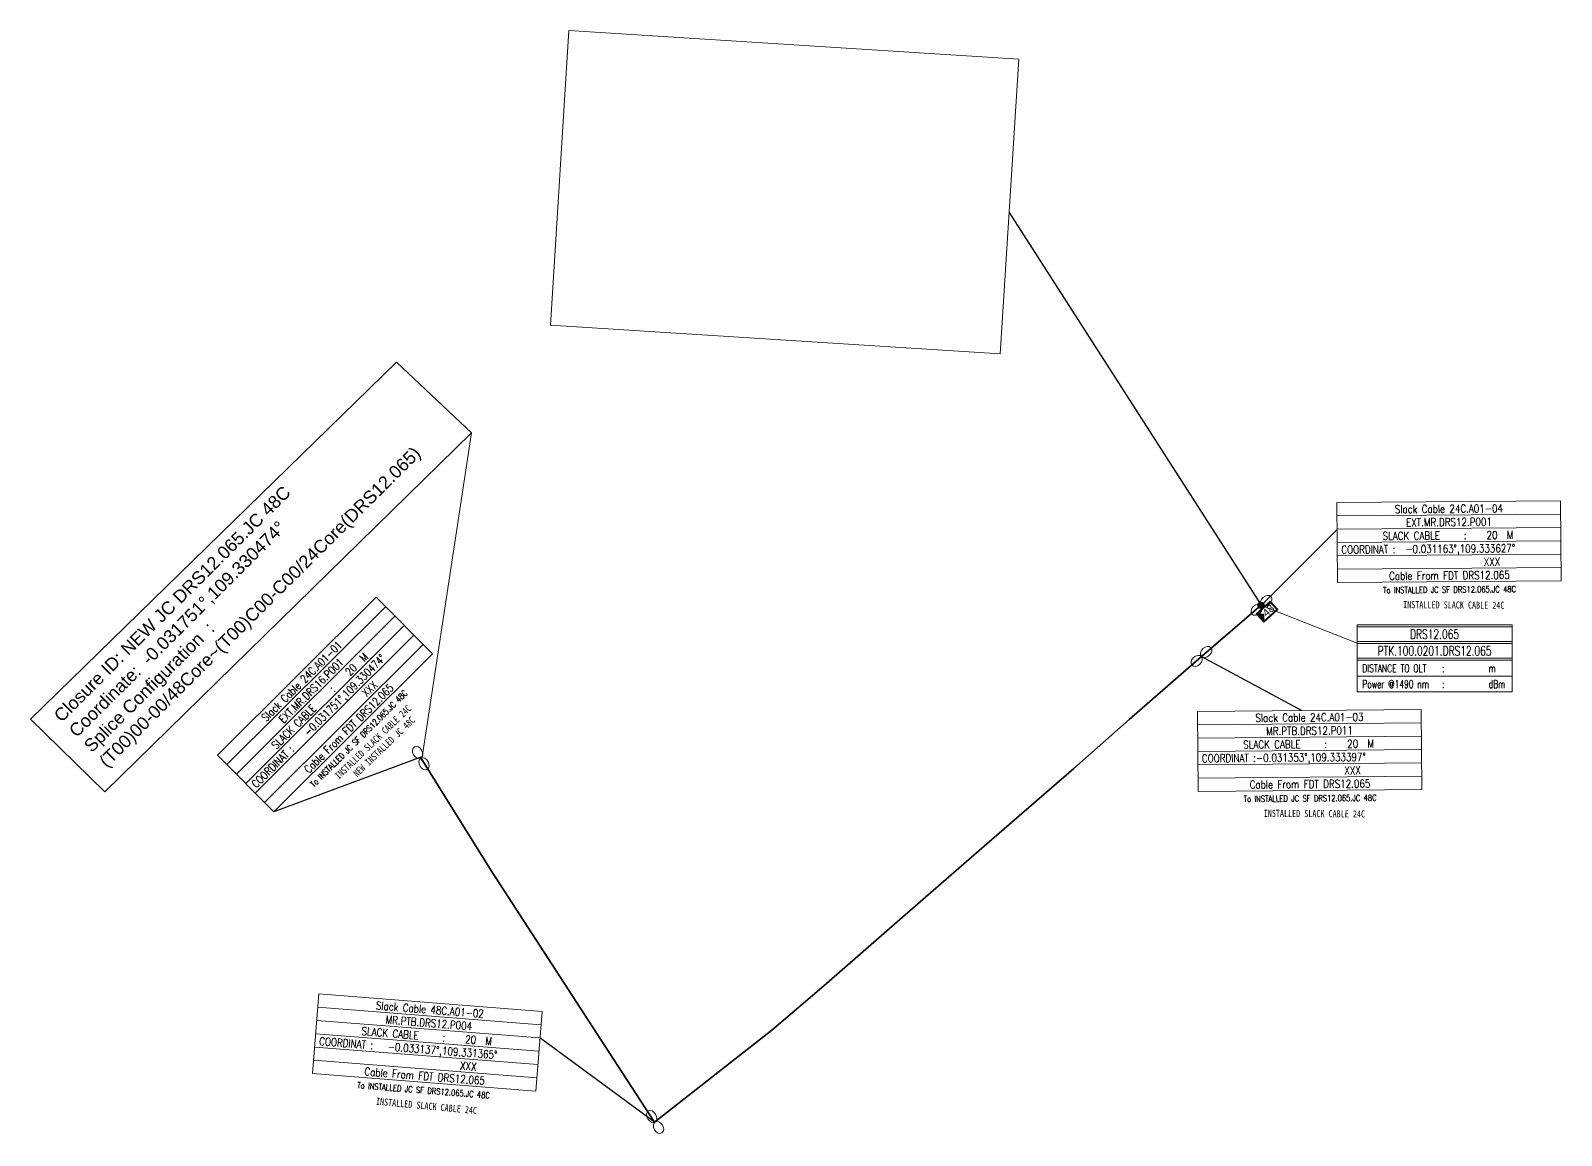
# Model space of a CAD drawing. Header units: inches. Extents: x 12170288 to 12174436, y -6358 to -3178.
# Drawn here: x 12171634 to 12172280, y -3791 to -3325 of the extents above; entities that cross this region are included whole.
import ezdxf
from ezdxf.enums import TextEntityAlignment as Align

# ---------------------------------------------------------------- set-up
doc = ezdxf.new("R2010")
doc.units = ezdxf.units.IN
doc.header["$MEASUREMENT"] = 0
doc.set_wipeout_variables(frame=1)
for name, color, linetype, lineweight in [('a', 1, 'Continuous', 40), ('COIL', 1, 'Continuous', 18), ('FDT-Info', 1, 'Continuous', 9), ('FO 24 CORE', 3, 'Continuous', 50), ('TEXT INFO', 7, 'Continuous', 18)]:
    doc.layers.add(name, color=color, linetype=linetype, lineweight=lineweight)
doc.layers.add('FDT', color=12, linetype='Continuous')
doc.layers.add('FO 48 CORE', color=7, linetype='Continuous', lineweight=50, true_color=0x8000a0)
doc.styles.add('INFO', font='simplex.shx', dxfattribs={"width": 0.6})
doc.styles.add('ISO-Text', font='simplex.shx', dxfattribs={"width": 0.6})
doc.styles.add('POLE ID', font='SimSun.ttf', dxfattribs={"width": 0.8})
doc.styles.add('ROMANS', font='romans.shx', dxfattribs={"width": 1.2})
doc.styles.get("Standard").update_dxf_attribs({"font": 'arial.ttf'})
doc.styles.add('Title Block v21 - Default$0$Standard', font='arial.ttf')
doc.dimstyles.get("Standard").update_dxf_attribs({"dimtxt": 0.18, "dimasz": 0.18, "dimexe": 0.18, "dimexo": 0.0625, "dimgap": 0.09, "dimtad": 0, "dimtih": 1, "dimtoh": 1, "dimdec": 4, "dimzin": 0, "dimdsep": 46, "dimtxsty": 'Standard', "dimcen": 0.09, "dimadec": 0, "dimazin": 0, "dimtfac": 1, "dimtdec": 4, "dimtofl": 0, "dimtmove": 0, "dimatfit": 3, "dimfxl": 1, "dimtolj": 1, "dimtzin": 0, "dimarcsym": 0})

# ---------------------------------------------------------------- blocks, each defined once
blk = doc.blocks.new('*U80')
h = blk.add_hatch(color=2)
h.dxf.hatch_style = 1
h.paths.add_polyline_path([(-4.25, 2), (-4.25, -2), (-2.4, 0)])
h = blk.add_hatch(color=256)
h.dxf.hatch_style = 1
h.paths.add_polyline_path([(-1.97, 3.47, 1), (0.47, 3.47, 1)])
for points in [[(-4.5, 2.25), (3, 2.25), (3, -2.25), (-4.5, -2.25)], [(-4.25, 2), (2.75, 2), (2.75, -2), (-4.25, -2)]]:
    blk.add_lwpolyline(points, close=True)
at = {"color": 2}
blk.add_lwpolyline([(-4.25, 2), (-4.25, -2), (-2.4, 0)], close=True, dxfattribs=at)
blk.add_circle((-0.75, 3.47), 1.22)
at = {"style": 'ISO-Text', "width": 0.6}
blk.add_attdef('FDT', text='', height=3, dxfattribs=at).set_placement((0, 0), align=Align.MIDDLE_CENTER)
blk = doc.blocks.new('FDT-Info')
at = {"color": 0}
blk.add_wipeout([(0, 16.53), (38.25, 16.53), (38.25, 0), (0, 0)], dxfattribs=at)
for p, q in [((0, 16.53), (0, 0)), ((38.25, 16.53), (38.25, 0)), ((0, 8.31), (38.25, 8.31)), ((0, 7.8), (38.25, 7.8)), ((0, 3.9), (38.25, 3.9)), ((0, 0), (38.25, 0))]:
    blk.add_line(p, q, dxfattribs=at)
for points in [[(0, 16.53), (38.25, 16.53)], [(0, 16.02), (38.25, 16.02)], [(0, 12.42), (38.25, 12.42)], [(0, 11.91), (38.25, 11.91)]]:
    blk.add_lwpolyline(points, dxfattribs=at)
at = {"color": 0, "ltscale": 5, "style": 'ROMANS', "width": 0.7}
for s, height, p in [('DISTANCE TO OLT', 1.9493, (1.3, 4.83)), ('m', 1.95, (32.45, 4.83))]:
    blk.add_text(s, height=height, dxfattribs=at).set_placement(p)
at = {"color": 0, "style": 'ROMANS', "width": 0.7}
for s, height, p in [(':', 1.95, (20.97, 4.83)), ('Power @1490 nm', 1.9493, (1.3, 0.94)), (':', 1.95, (20.97, 0.94)), ('dBm', 1.949, (32.45, 0.94))]:
    blk.add_text(s, height=height, dxfattribs=at).set_placement(p)
for tag, p in [('FDT_ID', (19.13, 14.22)), ('FDT_OLT_ID', (19.13, 10.11))]:
    blk.add_attdef(tag, text='', height=2.34, dxfattribs=at).set_placement(p, align=Align.MIDDLE_CENTER)
for tag, p in [('DISTANCE_TO_OLT', (30.95, 5.81)), ('LOSS_@1490NM', (30.95, 1.91))]:
    blk.add_attdef(tag, text='', height=1.95, dxfattribs=at).set_placement(p, align=Align.MIDDLE_RIGHT)
blk = doc.blocks.new('SPARE')
at = {"color": 0, "linetype": 'ByBlock', "lineweight": -2}
blk.add_ellipse((-1.62, 0), major_axis=(1.62, 0), ratio=0.714286, dxfattribs=at)
at = {"color": 0, "linetype": 'ByBlock', "lineweight": -2, "extrusion": (0, 0, -1)}
blk.add_ellipse((1.62, 0), major_axis=(-1.62, 0), ratio=0.714286, dxfattribs=at)
blk = doc.blocks.new('INFO_EVERY_10P')
at = {"color": 1}
blk.add_wipeout([(0, 0), (0, -60), (167.8, -60), (167.8, 0)], dxfattribs=at)
blk.add_wipeout([(0, 0), (167.8, 0), (167.8, -60), (0, -60)])
blk.add_wipeout([(0, 0), (167.8, 0), (167.8, -60), (0, -60)])
at = {"color": 0}
for p, q in [((0, 0), (0, -60)), ((0, -60), (167.8, -60))]:
    blk.add_line(p, q, dxfattribs=at)
for points in [[(0, 0), (167.8, 0)], [(167.8, 0), (167.8, -60)], [(0, -10), (167.8, -10)], [(0, -20), (167.8, -20)], [(0, -30), (167.8, -30)], [(0, -40), (167.8, -40)], [(0, -50), (167.8, -50)]]:
    blk.add_lwpolyline(points, dxfattribs=at)
at = {"color": 0, "style": 'INFO'}
for s, width, p in [('SLACK CABLE', 0.8, (34.1, -25.3)), ('M', 0.8, (127.2, -25.3)), ('COORDINAT :', 0.8, (3, -35.3)), (':', 0.6, (95.2, -25.3))]:
    blk.add_text(s, height=6, dxfattribs=dict(at, width=width)).set_placement(p, align=Align.MIDDLE_LEFT)
at = {"color": 0, "style": 'INFO', "width": 0.8}
for tag, p in [('ID', (83.9, -8.3)), ('PLACE', (83.9, -18.3)), ('IDENTITY', (83.9, -48.3)), ('IDENTITY2', (83.9, -58.3))]:
    blk.add_attdef(tag, text='', height=6, dxfattribs=at).set_placement(p, align=Align.CENTER)
for tag, p in [('SLACK', (99.9, -28.3)), ('COORDINAT', (55.1, -38.3))]:
    blk.add_attdef(tag, p, '', height=6, dxfattribs=at)

msp = doc.modelspace()

# ---------------------------------------------------------------- linework, layer by layer
at = {"layer": 'FDT-Info', "linetype": 'ByBlock', "transparency": 16777216}
msp.add_lwpolyline([(12172153.37, -3567.63), (12172193.78, -3583.52)], dxfattribs=at)
at = {"layer": 'FO 24 CORE', "lineweight": 35}
msp.add_lwpolyline([(12171798.65, -3631.93), (12171798.65, -3631.93), (12171828.45, -3679.84), (12171876.26, -3753.52), (12171885.73, -3767.99), (12171897.3, -3785.73), (12171946.81, -3746.87), (12171968.75, -3728.19), (12172001.93, -3699.22), (12172037.58, -3668.27), (12172074.3, -3636.42), (12172097.59, -3615.76), (12172128.06, -3589.12), (12172153.27, -3567.54)], dxfattribs=at)
at = {"layer": 'FO 48 CORE', "lineweight": 5}
msp.add_lwpolyline([(12171861.19, -3325.02), (12172050.99, -3337.01), (12172043.14, -3461.37), (12171853.34, -3449.38)], close=True, dxfattribs=at)
at = {"layer": 'FO 48 CORE', "lineweight": -3}
msp.add_lwpolyline([(12172046.9, -3401.78), (12172153.28, -3567.53)], dxfattribs=at)

# ---------------------------------------------------------------- block references
at = {"layer": 'COIL', "xscale": 1.68516512211198, "yscale": 1.68516512211198, "zscale": 1.68516512211198}
for p, rotation in [((12172153.39, -3567.55), 42.98383985681765), ((12172128.06, -3589.15), 42.98383985681765), ((12171798.65, -3632.1), 299.782912126838), ((12171897.54, -3785.63), 301.8990683961002)]:
    msp.add_blockref('SPARE', p, dxfattribs=dict(at, rotation=rotation))
at = {"layer": 'FDT'}
ref = msp.add_blockref('*U80', (12172156.32, -3569.74), dxfattribs=dict(at, xscale=1.059323308360429, yscale=1.059323308360429, zscale=1.059323308360429, rotation=42.02179178161835))
ref.add_attrib('FDT', '48', dxfattribs={"layer": '0', "height": 3.178, "rotation": 42.02179, "style": 'Title Block v21 - Default$0$Standard'}).set_placement((12172156.32, -3569.74), align=Align.MIDDLE_CENTER)

# ---------------------------------------------------------------- texts
at = {"layer": 'COIL', "color": 7, "linetype": 'Continuous', "lineweight": 0, "style": 'POLE ID', "width": 0.8}
for p in [(12172213.18, -3568.77), (12172154.35, -3656.84)]:
    msp.add_text('INSTALLED SLACK CABLE 24C', height=2.9942, rotation=359.61257, dxfattribs=at).set_placement(p)

# ---------------------------------------------------------------- leaders
at = {"layer": 'TEXT INFO', "ltscale": 0.5}
for points in [[(12172153.39, -3567.55), (12172185.34, -3535.51)], [(12172128.06, -3589.12), (12172170.4, -3611.94)], [(12171897.3, -3785.73), (12171848.94, -3750.18)]]:
    msp.add_leader(points, dimstyle='Standard', override={"dimasz": 2, "dimfxlon": 1, "dimarcsym": 2}, dxfattribs=at)

# ---------------------------------------------------------------- next in the draw order: block references
at = {"layer": 'FDT-Info', "ltscale": 5}
ref = msp.add_blockref('FDT-Info', (12172193.77, -3604.1), dxfattribs=dict(at, xscale=1.710622786224548, yscale=1.710622786224548, zscale=1.710622786224548, rotation=0.01624692241011479))
ref.add_attrib('FDT_ID', 'DRS12.065', dxfattribs={"layer": '0', "color": 0, "height": 4.001, "rotation": 0.01625, "style": 'ROMANS', "width": 0.7}).set_placement((12172226.48, -3579.77), align=Align.MIDDLE_CENTER)
ref.add_attrib('FDT_OLT_ID', 'PTK.100.0201.DRS12.065', dxfattribs={"layer": '0', "color": 0, "height": 4.0014, "rotation": 0.01625, "style": 'ROMANS', "width": 0.7}).set_placement((12172226.49, -3586.8), align=Align.MIDDLE_CENTER)
at = {"layer": 'TEXT INFO', "lineweight": 0}
ref = msp.add_blockref('INFO_EVERY_10P', (12172185.24, -3524.25), dxfattribs=dict(at, xscale=0.562745045477515, yscale=0.562745045477515, zscale=0.562745045477515, rotation=0.4908250160343482))
ref.add_attrib('ID', 'Slack Cable 24C.A01-04', dxfattribs={"layer": '0', "color": 0, "height": 3.3765, "rotation": 0.49082, "style": 'INFO', "width": 0.8}).set_placement((12172232.51, -3528.51), align=Align.CENTER)
ref.add_attrib('PLACE', 'EXT.MR.DRS12.P001', dxfattribs={"layer": '0', "color": 0, "height": 3.3765, "rotation": 0.49082, "style": 'INFO', "width": 0.8}).set_placement((12172232.56, -3534.13), align=Align.CENTER)
ref.add_attrib('SLACK', '20', (12172248.43, -3539.63), dxfattribs={"layer": '0', "color": 0, "height": 3.376, "rotation": 0.49082, "style": 'INFO', "width": 0.8})
ref.add_attrib('COORDINAT', '   -0.031163°,109.333627°', (12172208.12, -3545.6), dxfattribs={"layer": '0', "color": 0, "height": 3.3765, "rotation": 0.49082, "style": 'INFO', "width": 0.8})
ref.add_attrib('MARKING', 'XXX', (12172247.24, -3550.89), dxfattribs={"layer": '0', "color": 0, "height": 3.376, "rotation": 0.49082, "style": 'INFO', "width": 0.8})
ref.add_attrib('IDENTITY', 'Cable From FDT DRS12.065', dxfattribs={"layer": '0', "color": 0, "height": 3.3765, "rotation": 0.49082, "style": 'INFO', "width": 0.8}).set_placement((12172232.75, -3556.64), align=Align.CENTER)
ref.add_attrib('IDENTITY2', 'To INSTALLED JC SF DRS12.065.JC 48C', dxfattribs={"layer": '0', "color": 0, "height": 2.6053, "rotation": 0.49082, "style": 'INFO', "width": 0.8}).set_placement((12172232.8, -3562.27), align=Align.CENTER)
ref = msp.add_blockref('INFO_EVERY_10P', (12171712.87, -3630.84), dxfattribs=dict(at, xscale=0.5627450454775149, yscale=0.5627450454775149, zscale=0.5627450454775149, rotation=44.89047969300709))
ref.add_attrib('ID', 'Slack Cable 24C.A01-01', dxfattribs={"layer": '0', "color": 0, "height": 3.3765, "rotation": 44.89048, "style": 'INFO', "width": 0.8}).set_placement((12171749.61, -3600.81), align=Align.CENTER)
ref.add_attrib('PLACE', 'EXT.MR.DRS16.P001', dxfattribs={"layer": '0', "color": 0, "height": 3.3765, "rotation": 44.89048, "style": 'INFO', "width": 0.8}).set_placement((12171753.58, -3604.8), align=Align.CENTER)
ref.add_attrib('SLACK', '20', (12171768.77, -3597.61), dxfattribs={"layer": '0', "color": 0, "height": 3.376, "rotation": 44.89048, "style": 'INFO', "width": 0.8})
ref.add_attrib('COORDINAT', '     -0.031751°,109.330474°', (12171744.15, -3630.09), dxfattribs={"layer": '0', "color": 0, "height": 3.3765, "rotation": 44.89048, "style": 'INFO', "width": 0.8})
ref.add_attrib('MARKING', 'XXX', (12171775.8, -3606.5), dxfattribs={"layer": '0', "color": 0, "height": 3.376, "rotation": 44.89048, "style": 'INFO', "width": 0.8})
ref.add_attrib('IDENTITY', 'Cable From FDT DRS12.065', dxfattribs={"layer": '0', "color": 0, "height": 3.3765, "rotation": 44.89048, "style": 'INFO', "width": 0.8}).set_placement((12171769.47, -3620.75), align=Align.CENTER)
ref.add_attrib('IDENTITY2', 'To INSTALLED JC SF DRS12.065.JC 48C', dxfattribs={"layer": '0', "color": 0, "height": 2.6053, "rotation": 44.89048, "style": 'INFO', "width": 0.8}).set_placement((12171773.44, -3624.73), align=Align.CENTER)
ref = msp.add_blockref('INFO_EVERY_10P', (12172126.41, -3612.32), dxfattribs=dict(at, xscale=0.562745045477515, yscale=0.562745045477515, zscale=0.562745045477515, rotation=0.4908250160343483))
ref.add_attrib('ID', 'Slack Cable 24C.A01-03', dxfattribs={"layer": '0', "color": 0, "height": 3.3765, "rotation": 0.49082, "style": 'INFO', "width": 0.8}).set_placement((12172173.67, -3616.58), align=Align.CENTER)
ref.add_attrib('PLACE', 'MR.PTB.DRS12.P011', dxfattribs={"layer": '0', "color": 0, "height": 3.3765, "rotation": 0.49082, "style": 'INFO', "width": 0.8}).set_placement((12172173.72, -3622.2), align=Align.CENTER)
ref.add_attrib('SLACK', '20', (12172189.6, -3627.7), dxfattribs={"layer": '0', "color": 0, "height": 3.376, "rotation": 0.49082, "style": 'INFO', "width": 0.8})
ref.add_attrib('COORDINAT', ' -0.031353°,109.333397°', (12172149.28, -3633.67), dxfattribs={"layer": '0', "color": 0, "height": 3.3765, "rotation": 0.49082, "style": 'INFO', "width": 0.8})
ref.add_attrib('MARKING', 'XXX', (12172188.41, -3638.96), dxfattribs={"layer": '0', "color": 0, "height": 3.376, "rotation": 0.49082, "style": 'INFO', "width": 0.8})
ref.add_attrib('IDENTITY', 'Cable From FDT DRS12.065', dxfattribs={"layer": '0', "color": 0, "height": 3.3765, "rotation": 0.49082, "style": 'INFO', "width": 0.8}).set_placement((12172173.92, -3644.71), align=Align.CENTER)
ref.add_attrib('IDENTITY2', 'To INSTALLED JC SF DRS12.065.JC 48C', dxfattribs={"layer": '0', "color": 0, "height": 2.6053, "rotation": 0.49082, "style": 'INFO', "width": 0.8}).set_placement((12172173.96, -3650.34), align=Align.CENTER)
ref = msp.add_blockref('INFO_EVERY_10P', (12171755.66, -3731.56), dxfattribs=dict(at, xscale=0.5627450454775149, yscale=0.5627450454775149, zscale=0.5627450454775149, rotation=355.5082937405658))
ref.add_attrib('ID', 'Slack Cable 48C.A01-02', dxfattribs={"layer": '0', "color": 0, "height": 3.3765, "rotation": 355.50829, "style": 'INFO', "width": 0.8}).set_placement((12171802.37, -3739.9), align=Align.CENTER)
ref.add_attrib('PLACE', 'MR.PTB.DRS12.P004', dxfattribs={"layer": '0', "color": 0, "height": 3.3765, "rotation": 355.50829, "style": 'INFO', "width": 0.8}).set_placement((12171801.93, -3745.51), align=Align.CENTER)
ref.add_attrib('SLACK', '20', (12171817.27, -3752.36), dxfattribs={"layer": '0', "color": 0, "height": 3.376, "rotation": 355.50829, "style": 'INFO', "width": 0.8})
ref.add_attrib('COORDINAT', '    -0.033137°,109.331365°', (12171776.59, -3754.81), dxfattribs={"layer": '0', "color": 0, "height": 3.3765, "rotation": 355.50829, "style": 'INFO', "width": 0.8})
ref.add_attrib('MARKING', 'XXX', (12171815.11, -3763.48), dxfattribs={"layer": '0', "color": 0, "height": 3.376, "rotation": 355.50829, "style": 'INFO', "width": 0.8})
ref.add_attrib('IDENTITY', 'Cable From FDT DRS12.065', dxfattribs={"layer": '0', "color": 0, "height": 3.3765, "rotation": 355.50829, "style": 'INFO', "width": 0.8}).set_placement((12171800.17, -3767.95), align=Align.CENTER)
ref.add_attrib('IDENTITY2', 'To INSTALLED JC SF DRS12.065.JC 48C', dxfattribs={"layer": '0', "color": 0, "height": 2.6053, "rotation": 355.50829, "style": 'INFO', "width": 0.8}).set_placement((12171799.73, -3773.56), align=Align.CENTER)

# ---------------------------------------------------------------- next in the draw order: linework, layer by layer
at = {"layer": 'FO 48 CORE', "lineweight": 5}
msp.add_lwpolyline([(12171633.99, -3615.67), (12171788.37, -3465.01), (12171820.02, -3494.84), (12171665.33, -3646.31)], close=True, dxfattribs=at)
msp.add_lwpolyline([(12171820.02, -3494.84), (12171799.27, -3631.62)], dxfattribs=at)

# ---------------------------------------------------------------- next in the draw order: texts
at = {"layer": 'a', "color": 0, "lineweight": -3, "insert": (12171643.27, -3613.44), "char_height": 5.4, "attachment_point": 1, "rotation": 44.90912}
msp.add_mtext('Closure ID: NEW JC DRS12.065.JC 48C\\PCoordinate:  -0.031751°,109.330474°\\PSplice Configuration  : \\P(T00)00-00/48Core~(T00)C00-C00/24Core(DRS12.065)', dxfattribs=at)
at = {"layer": 'COIL', "color": 7, "linetype": 'Continuous', "lineweight": 0, "style": 'POLE ID', "width": 0.8}
for s, rotation, p in [('INSTALLED SLACK CABLE 24C', 44.01223, (12171764.14, -3641.21)), ('NEW INSTALLED JC 48C', 44.01223, (12171771.85, -3640.21)), ('INSTALLED SLACK CABLE 24C', 354.63004, (12171779.63, -3778.33))]:
    msp.add_text(s, height=2.9942, rotation=rotation, dxfattribs=at).set_placement(p)

# ---------------------------------------------------------------- next in the draw order: leaders
at = {"layer": 'TEXT INFO', "ltscale": 0.5}
msp.add_leader([(12171799.07, -3631.55), (12171736.7, -3654.76)], dimstyle='Standard', override={"dimasz": 2, "dimfxlon": 1, "dimarcsym": 2}, dxfattribs=at)

doc.saveas('drawing.dxf')
